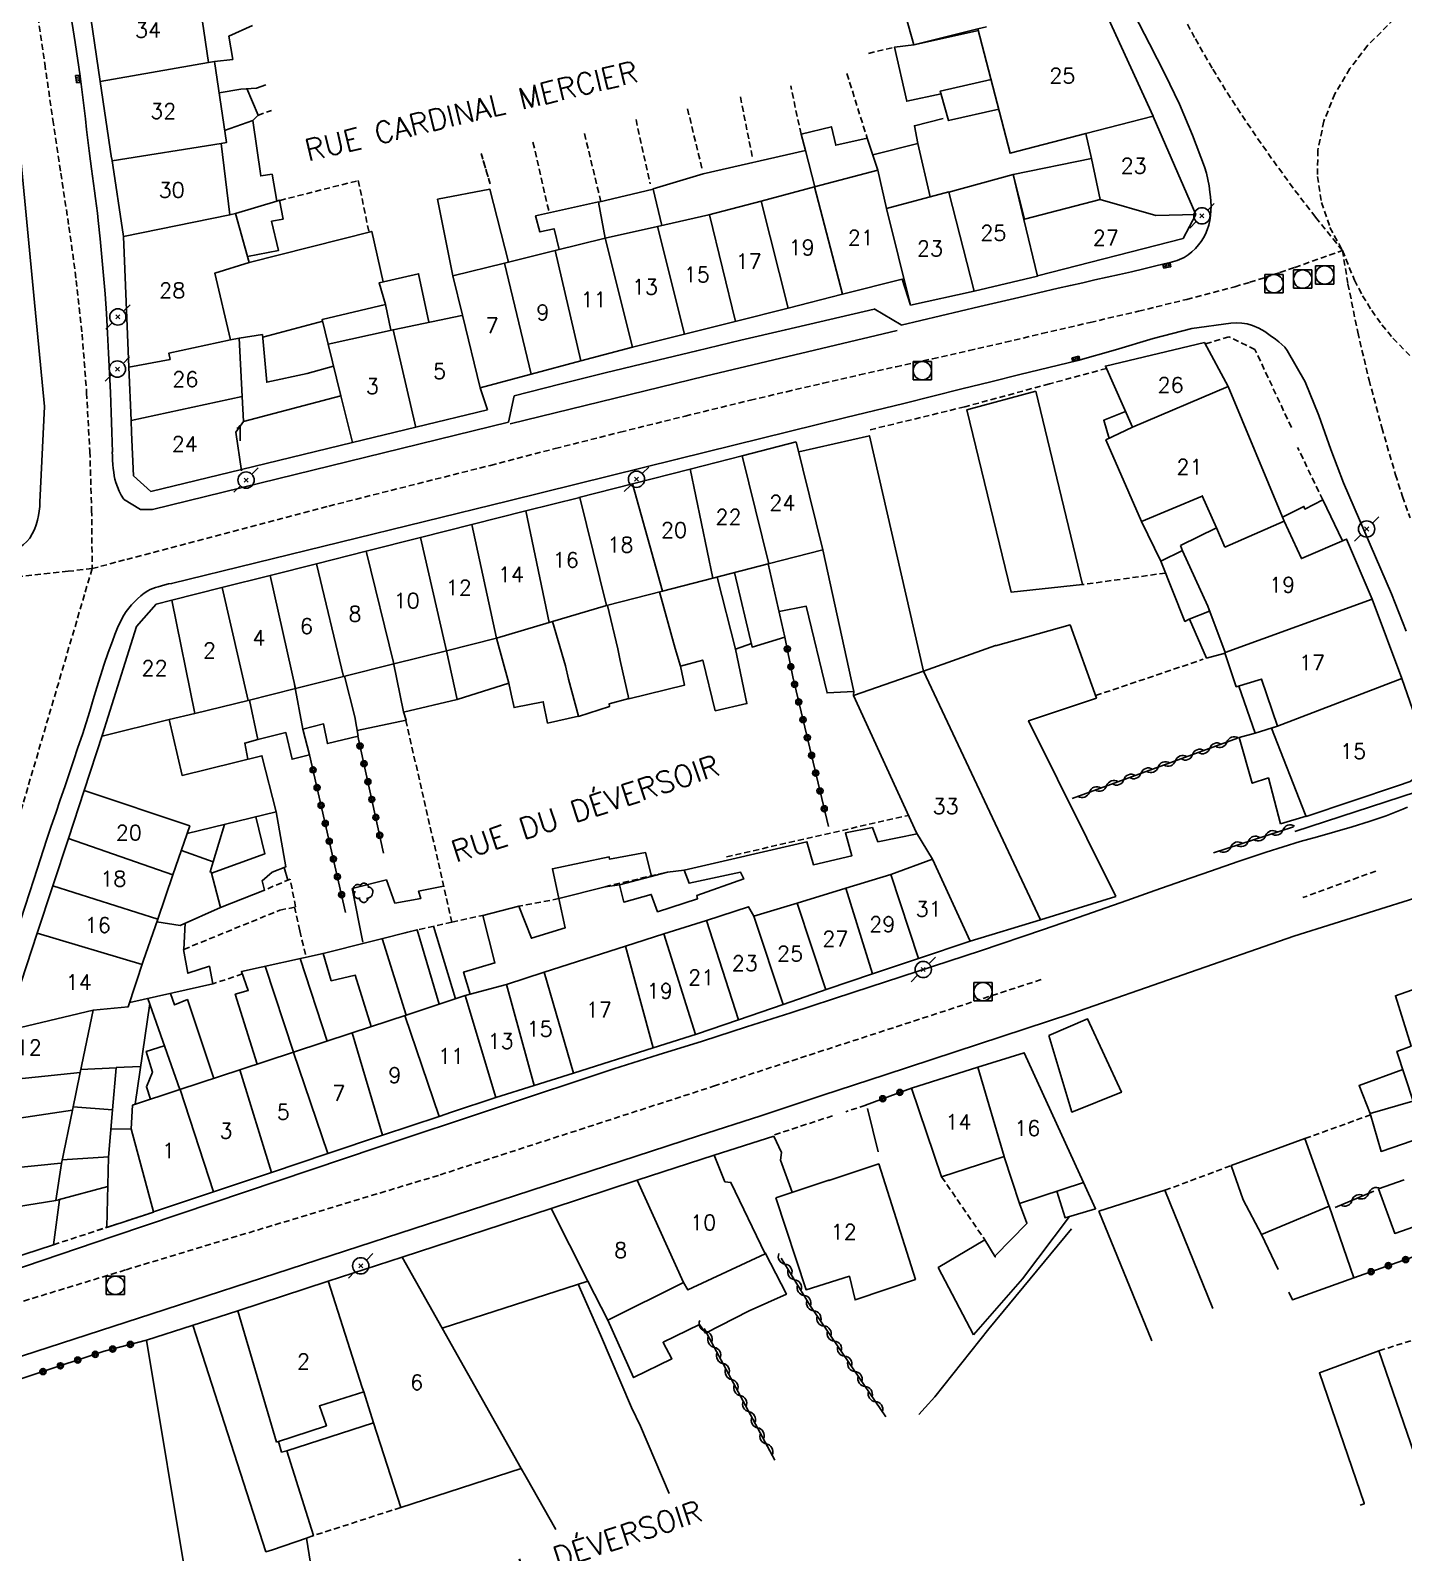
# Model space of a CAD drawing. Header units: millimetres. Extents: x 146998 to 148001, y 143000 to 144001.
# Drawn here: x 147101.7 to 147214.3, y 143218.6 to 143343.4 of the extents above; entities that cross this region are included whole.
import ezdxf
from ezdxf.enums import TextEntityAlignment as Align

# ---------------------------------------------------------------- set-up
doc = ezdxf.new("R2010")
doc.units = ezdxf.units.MM
doc.linetypes.add('DASHED', pattern=[0.75, 0.5, -0.25])
doc.layers.get('0').update_dxf_attribs({"linetype": 'CONTINUOUS'})
for name, color, linetype in [('W0001', 6, 'DASHED'), ('W0006', 2, 'CONTINUOUS'), ('W0014', 7, 'CONTINUOUS'), ('W0017', 7, 'CONTINUOUS'), ('W0101', 7, 'CONTINUOUS'), ('W0104', 1, 'CONTINUOUS'), ('W0112', 1, 'DASHED'), ('W0300', 7, 'CONTINUOUS'), ('W0310', 3, 'CONTINUOUS'), ('W0323', 7, 'CONTINUOUS'), ('W0333', 7, 'CONTINUOUS'), ('W0401', 7, 'CONTINUOUS'), ('W0420', 7, 'CONTINUOUS'), ('W0473', 7, 'CONTINUOUS'), ('W0989', 7, 'CONTINUOUS'), ('W0991', 7, 'CONTINUOUS'), ('W1102', 7, 'CONTINUOUS')]:
    doc.layers.add(name, color=color, linetype=linetype)
doc.styles.get("Standard").update_dxf_attribs({"font": 'romans.shx', "width": 0.85})

# ---------------------------------------------------------------- blocks, each defined once
blk = doc.blocks.new('T401')
for p, q in [((-0.3, 0.3), (0, 0.3)), ((-0.3, -0.25), (-0.3, 0.3)), ((-0.3, 0.15), (0, 0.15)), ((-0.3, 0), (0, 0)), ((0, 0.3), (0, -0.25)), ((-0.3, -0.15), (0, -0.15)), ((-0.3, -0.25), (-0.3, -0.3)), ((-0.3, -0.3), (0, -0.3)), ((0, -0.3), (0, -0.25))]:
    blk.add_line(p, q)
blk = doc.blocks.new('T300')
for p, q in [((-0.8, 0.51), (-0.86, 0.34)), ((-0.86, 0.34), (-0.86, 0.17)), ((-0.86, 0.17), (-0.74, 0.06)), ((-0.69, 0.63), (-0.8, 0.51)), ((-0.8, -0.06), (-0.74, 0.06)), ((-0.74, 0.06), (-0.69, 0.11)), ((-0.57, 0.69), (-0.69, 0.63)), ((-0.46, 0.69), (-0.57, 0.69)), ((-0.29, 0.63), (-0.46, 0.69)), ((-0.29, 0.63), (-0.17, 0.74)), ((-0.23, 0.57), (-0.29, 0.63)), ((-0.17, 0.74), (-0.06, 0.8)), ((-0.06, 0.8), (0.06, 0.8)), ((0.06, 0.8), (0.23, 0.74)), ((0.23, 0.74), (0.34, 0.63)), ((0.34, 0.63), (0.4, 0.51)), ((0.46, 0.46), (0.34, 0.46)), ((0.4, 0.51), (0.4, 0.46)), ((0.57, 0.4), (0.46, 0.46)), ((0.57, 0.4), (0.69, 0.29)), ((0.69, 0.29), (0.74, 0.17)), ((0.74, 0.06), (0.69, -0.17)), ((0.74, 0.17), (0.74, 0.06)), ((-0.8, -0.17), (-0.8, -0.06)), ((-0.8, -0.23), (-0.8, -0.17)), ((-0.74, -0.34), (-0.8, -0.23)), ((-0.69, -0.4), (-0.74, -0.34)), ((-0.51, -0.46), (-0.69, -0.4)), ((-0.4, -0.46), (-0.51, -0.46)), ((-0.4, -0.46), (-0.34, -0.46)), ((-0.34, -0.46), (-0.34, -0.4)), ((-0.34, -0.51), (-0.34, -0.46)), ((-0.29, -0.63), (-0.34, -0.51)), ((-0.17, -0.74), (-0.29, -0.63)), ((-0.06, -0.8), (-0.17, -0.74)), ((0.06, -0.8), (-0.06, -0.8)), ((0.17, -0.74), (0.06, -0.8)), ((0.23, -0.69), (0.17, -0.74)), ((0.29, -0.46), (0.23, -0.46)), ((0.29, -0.63), (0.23, -0.69)), ((0.46, -0.4), (0.29, -0.46)), ((0.34, -0.51), (0.29, -0.63)), ((0.34, -0.51), (0.34, -0.46)), ((0.57, -0.34), (0.46, -0.4)), ((0.63, -0.29), (0.57, -0.34)), ((0.69, -0.17), (0.63, -0.29))]:
    blk.add_line(p, q)
blk = doc.blocks.new('T420')
for p, q in [((0.75, 0.75), (-0.75, 0.75)), ((-0.75, 0.75), (-0.75, -0.75)), ((0.75, 0.75), (0.75, -0.75)), ((0.75, -0.75), (-0.75, -0.75))]:
    blk.add_line(p, q)
blk.add_ellipse((0, 0), major_axis=(-0.53, 0.53), ratio=1, start_param=3.926991, end_param=10.210176)
blk = doc.blocks.new('T473')
for p, q in [((-0.166667, 0.166667), (0.166667, -0.166667)), ((-0.166667, -0.166667), (0.166667, 0.166667)), ((0.500001, 0.500001), (1.000002, 1.000002)), ((-1.000002, -1.000002), (-0.500001, -0.500001))]:
    blk.add_line(p, q)
blk.add_ellipse((0, 0), major_axis=(0.471405, 0.471405), ratio=1, start_param=5.4977871438, end_param=11.780972451)
blk = doc.blocks.new('t323o')
at = {"color": 0, "linetype": 'Continuous'}
for radius in [0.25, 0.15]:
    blk.add_circle((0, 0), radius, dxfattribs=at)
blk = doc.blocks.new('t310o')
at = {"color": 0, "linetype": 'Continuous'}
for centre, start, end in [((-0.5, 0.38), 216.8699, 323.1304), ((0.5, -0.37), 36.8699, 143.1303)]:
    blk.add_arc(centre, 0.625, start, end, dxfattribs=at)

msp = doc.modelspace()

# ---------------------------------------------------------------- linework, layer by layer
at = {"layer": 'W0001'}
for points in [[(147102.2, 143345.25), (147102.87, 143340.66), (147103.54, 143336.06), (147104.19, 143331.67), (147104.86, 143327.29), (147105.46, 143322.89), (147105.94, 143318.47), (147106.31, 143313.67), (147106.57, 143308.87), (147106.72, 143304.06), (147106.76, 143299.25)], [(147209.32, 143325.34), (147207.1, 143328.08), (147205.27, 143330.46), (147203.5, 143332.89), (147201.79, 143335.36), (147200.13, 143337.86), (147198.62, 143340.3), (147197.19, 143342.79), (147195.83, 143345.31)], [(147213.54, 143344.31), (147211.37, 143342.14), (147209.93, 143340.25), (147208.7, 143338.19), (147207.79, 143335.94), (147207.3, 143333.56), (147207.27, 143331.4), (147207.6, 143329.27), (147208.29, 143327.23), (147209.32, 143325.34)], [(147106.76, 143299.25), (147109.6, 143300.01), (147126.18, 143304.38), (147139.43, 143307.72), (147139.43, 143307.72), (147144.75, 143309.1), (147150.08, 143310.44), (147155.41, 143311.76), (147160.75, 143313.06), (147163.73, 143313.76), (147166.72, 143314.45), (147169.71, 143315.13), (147172.7, 143315.8), (147175.69, 143316.46), (147178.69, 143317.14), (147181.67, 143317.82), (147184.66, 143318.52), (147188.62, 143319.44), (147192.59, 143320.36), (147196.54, 143321.33), (147200.48, 143322.37), (147201.72, 143322.73), (147202.96, 143323.12), (147204.19, 143323.53), (147205.41, 143323.95), (147209.32, 143325.34)], [(147209.32, 143325.34), (147209.77, 143322.59), (147210.57, 143318.63), (147211.5, 143314.71), (147212.55, 143310.81), (147213.67, 143306.94), (147214.23, 143305.17), (147214.86, 143303.42)], [(147209.32, 143325.34), (147210.3, 143322.9), (147210.97, 143321.63), (147211.72, 143320.41), (147212.55, 143319.25), (147213.46, 143318.14), (147214.83, 143316.74)], [(147106.76, 143299.25), (147104.8, 143299.03), (147098.37, 143298.34), (147081.04, 143300.38), (147056.4, 143304.51), (147036.78, 143307.35), (147014, 143311.71)], [(147106.76, 143299.25), (147106.13, 143297.12), (147101.07, 143279.9), (147095.98, 143263.94), (147091.25, 143252.39), (147086.85, 143237.2), (147086.09, 143234.6)], [(147086.09, 143234.6), (147088.94, 143235.46), (147109.55, 143241.76), (147135.3, 143249.54), (147157.74, 143256.81), (147184.59, 143265.55)]]:
    msp.add_lwpolyline(points, dxfattribs=at)
at = {"layer": 'W0006'}
msp.add_lwpolyline([(147141.04, 143311.12), (147157.04, 143315.03), (147172.8, 143318.79)], dxfattribs=at)
at = {"layer": 'W0014'}
for points in [[(147108.42, 143308.81), (147108.37, 143310.44), (147108.32, 143312.06), (147108.26, 143313.68), (147108.19, 143315.3), (147108.11, 143316.92), (147108.03, 143318.55), (147107.93, 143320.17), (147107.82, 143321.79), (147107.7, 143323.29), (147107.56, 143324.79), (147107.42, 143326.29), (147107.26, 143327.79), (147107.19, 143328.4), (147107.11, 143329.01), (147107.03, 143329.61), (147106.95, 143330.22), (147106.87, 143330.83), (147106.78, 143331.43), (147106.7, 143332.04), (147106.62, 143332.65), (147106.52, 143333.52), (147106.41, 143334.39), (147106.31, 143335.26), (147106.21, 143336.13), (147106.11, 143337.01), (147106, 143337.88), (147105.89, 143338.75), (147105.77, 143339.62), (147105.37, 143342.39), (147104.94, 143345.15)], [(147192.22, 143344.72), (147193.5, 143342.29), (147194.75, 143339.83), (147195.94, 143337.33), (147197.03, 143334.79), (147198, 143332.2), (147198.16, 143331.69), (147198.28, 143331.17), (147198.37, 143330.65), (147198.45, 143330.13), (147198.5, 143329.75), (147198.53, 143329.37), (147198.54, 143328.98), (147198.53, 143328.6), (147198.49, 143328.2), (147198.43, 143327.8), (147198.35, 143327.41), (147198.22, 143327.02), (147198.09, 143326.69), (147197.92, 143326.38), (147197.73, 143326.08), (147197.51, 143325.8), (147197.25, 143325.5), (147196.97, 143325.22), (147196.66, 143324.97), (147196.32, 143324.75), (147195.76, 143324.51), (147195.18, 143324.34), (147194.59, 143324.22), (147194.01, 143324.08), (147193.02, 143323.83), (147192.02, 143323.59), (147191.02, 143323.36), (147190.01, 143323.14), (147189.01, 143322.92), (147188.01, 143322.69), (147187, 143322.47), (147186, 143322.24), (147182.78, 143321.49), (147179.56, 143320.74), (147176.34, 143319.98), (147173.12, 143319.22)], [(147100.41, 143337.97), (147101.97, 143321.65)], [(147101.97, 143321.65), (147102.85, 143312.55)], [(147170.91, 143320.52), (147167.27, 143319.69), (147163.62, 143318.84), (147159.98, 143317.99), (147156.35, 143317.12), (147152.6, 143316.22), (147148.85, 143315.3), (147145.11, 143314.37), (147141.38, 143313.43)], [(147173.11, 143319.24), (147170.91, 143320.54)], [(147113.27, 143298.04), (147127.1, 143301.43), (147140.93, 143304.82), (147154.75, 143308.22), (147168.58, 143311.63), (147170.96, 143312.22), (147173.34, 143312.8), (147175.71, 143313.39), (147178.09, 143313.98), (147180.47, 143314.57), (147182.84, 143315.16), (147185.22, 143315.74), (147187.6, 143316.33), (147190.69, 143317.18), (147193.79, 143318.13), (147196.95, 143318.95), (147200.17, 143319.39), (147200.62, 143319.4), (147201.07, 143319.37), (147201.51, 143319.31), (147201.95, 143319.19), (147202.46, 143318.97), (147202.94, 143318.7), (147203.39, 143318.38), (147203.83, 143318.06), (147204.09, 143317.85), (147204.34, 143317.64), (147204.58, 143317.41), (147204.79, 143317.15), (147206.27, 143314.57), (147207.39, 143311.81), (147208.36, 143309.01), (147209.4, 143306.29), (147210.71, 143303.26), (147212.04, 143300.23), (147213.33, 143297.19), (147214.53, 143294.12)], [(147141.38, 143313.43), (147140.91, 143311.27), (147111.72, 143304.1), (147110.73, 143304.1), (147109.34, 143304.95)], [(147102.85, 143312.55), (147102.47, 143304.71)], [(147109.34, 143304.96), (147109.15, 143305.28), (147108.98, 143305.61), (147108.84, 143305.96), (147108.71, 143306.31), (147108.63, 143306.59), (147108.58, 143306.87), (147108.53, 143307.16), (147108.49, 143307.45), (147108.46, 143307.79), (147108.43, 143308.14), (147108.42, 143308.48), (147108.41, 143308.83)], [(147102.47, 143304.71), (147102.46, 143304.34), (147102.42, 143303.97), (147102.36, 143303.6), (147102.27, 143303.23), (147102.16, 143302.85), (147102.02, 143302.47), (147101.85, 143302.1), (147101.64, 143301.76), (147101.39, 143301.47), (147101.11, 143301.21), (147100.8, 143300.98), (147100.49, 143300.77), (147100.15, 143300.54), (147099.79, 143300.34), (147099.42, 143300.16), (147099.04, 143300)], [(147100.9, 143270.48), (147101.97, 143273.77), (147103.05, 143277.06), (147103.41, 143278.14), (147103.77, 143279.21), (147104.14, 143280.28), (147104.51, 143281.35), (147104.87, 143282.42), (147105.24, 143283.5), (147105.6, 143284.57), (147105.96, 143285.64), (147106.27, 143286.6), (147106.56, 143287.56), (147106.85, 143288.53), (147107.14, 143289.49), (147107.44, 143290.45), (147107.75, 143291.41), (147108.07, 143292.36), (147108.42, 143293.31), (147108.63, 143293.85), (147108.85, 143294.39), (147109.09, 143294.92), (147109.37, 143295.44), (147109.56, 143295.73), (147109.78, 143296.01), (147110, 143296.28), (147110.24, 143296.54), (147110.49, 143296.78), (147110.75, 143297.02), (147111.03, 143297.23), (147111.32, 143297.42), (147111.53, 143297.53), (147111.74, 143297.62), (147111.95, 143297.7), (147112.17, 143297.77), (147112.45, 143297.85), (147112.73, 143297.93), (147113.01, 143297.99), (147113.29, 143298.04)], [(147216.32, 143283.76), (147216.65, 143282.74), (147215.39, 143280.94), (147205.4, 143277.7)], [(147214.65, 143279.69), (147214.26, 143279.52), (147212.89, 143278.99), (147211.5, 143278.51), (147210.1, 143278.07), (147208.68, 143277.66), (147207.27, 143277.27), (147205.86, 143276.87), (147204.45, 143276.45), (147203.05, 143276.01), (147200.76, 143275.24), (147198.48, 143274.45), (147196.2, 143273.66), (147193.92, 143272.85), (147191.64, 143272.04), (147189.36, 143271.24), (147187.08, 143270.44), (147184.8, 143269.66), (147179.62, 143267.92), (147174.44, 143266.21), (147169.25, 143264.51), (147164.06, 143262.83), (147160.44, 143261.67), (147156.82, 143260.51), (147153.19, 143259.37), (147149.56, 143258.24)], [(147215.24, 143272.24), (147205.33, 143269.11)], [(147205.33, 143269.11), (147187.13, 143262.78)], [(147151.38, 143251.08), (147156.49, 143252.73), (147161.6, 143254.39), (147166.7, 143256.06), (147171.8, 143257.73), (147175.64, 143258.99), (147179.47, 143260.25), (147183.3, 143261.51), (147187.13, 143262.78)], [(147149.56, 143258.24), (147130.14, 143251.77), (147108.55, 143244.52), (147093.87, 143239.55)], [(147094.7, 143232.64), (147111.66, 143238.15), (147136.54, 143246.23), (147151.38, 143251.08)]]:
    msp.add_lwpolyline(points, dxfattribs=at)
at = {"layer": 'W0017'}
msp.add_lwpolyline([(147170.37, 143254.98), (147171.23, 143251.42)], dxfattribs=at)
at = {"layer": 'W0101'}
for points in [[(147115.28, 143347.65), (147116.3, 143340.75)], [(147107.43, 143339.19), (147106.35, 143346.48)], [(147193.79, 143336.35), (147189.36, 143346.03)], [(147180.11, 143343.67), (147179.42, 143343.52), (147182.06, 143333.31), (147188.28, 143334.92)], [(147116.3, 143340.75), (147116.79, 143340.83), (147117.78, 143334.19), (147117.33, 143334.12)], [(147108.37, 143332.89), (147108.36, 143332.91), (147107.43, 143339.19)], [(147197.28, 143328.29), (147193.79, 143336.32), (147193.79, 143336.35)], [(147117.33, 143334.12), (147118.06, 143328.25)], [(147188.28, 143334.92), (147188.72, 143332.87)], [(147109.32, 143326.48), (147108.37, 143332.89)], [(147188.72, 143332.87), (147189.43, 143329.53)], [(147171.92, 143328.79), (147171.21, 143331.93), (147166.02, 143330.55)], [(147183.23, 143327.9), (147182.32, 143331.56), (147177.04, 143330.13), (147177.04, 143330.15)], [(147166.02, 143330.55), (147161.64, 143329.39)], [(147177.04, 143330.15), (147171.92, 143328.79)], [(147161.64, 143329.39), (147157.35, 143328.25)], [(147189.43, 143329.53), (147183.23, 143327.9)], [(147118.06, 143328.25), (147118.53, 143328.36), (147119.65, 143324.34), (147116.83, 143323.49), (147118.1, 143318.02)], [(147157.35, 143328.25), (147153.14, 143327.31)], [(147184.3, 143323.25), (147196.24, 143326.33), (147197.28, 143328.29)], [(147109.77, 143315.77), (147109.32, 143326.48)], [(147148.83, 143326.34), (147144.74, 143325.33)], [(147153.14, 143327.31), (147148.83, 143326.34)], [(147144.74, 143325.33), (147140.58, 143324.3)], [(147140.58, 143324.3), (147136.35, 143323.25), (147137.14, 143320.04)], [(147168.32, 143321.75), (147173.21, 143322.99), (147173.89, 143320.85)], [(147179.12, 143321.99), (147184.3, 143323.23), (147184.3, 143323.25)], [(147163.85, 143320.61), (147168.32, 143321.75)], [(147173.89, 143320.85), (147179.12, 143321.99)], [(147159.51, 143319.51), (147163.85, 143320.61)], [(147131.46, 143318.84), (147126.12, 143317.66), (147127.17, 143313.43)], [(147131.46, 143318.84), (147137.08, 143320.02)], [(147155.34, 143318.47), (147159.51, 143319.51)], [(147118.1, 143318.02), (147118.81, 143318.14), (147119.07, 143313.37)], [(147151.09, 143317.42), (147155.34, 143318.47)], [(147197.99, 143317.79), (147189.88, 143315.86), (147192.1, 143310.84)], [(147199.95, 143314.18), (147197.99, 143317.79)], [(147146.85, 143316.28), (147151.09, 143317.42)], [(147109.95, 143311.41), (147109.77, 143315.77)], [(147138.6, 143314.08), (147142.76, 143315.19)], [(147142.76, 143315.19), (147146.85, 143316.28)], [(147139.2, 143312.27), (147138.6, 143314.08)], [(147204.39, 143303.47), (147199.95, 143314.18)], [(147119.07, 143313.37), (147119.18, 143311.31)], [(147127.17, 143313.43), (147119.18, 143311.31)], [(147110.15, 143306.85), (147110, 143310.4), (147109.95, 143311.41)], [(147139.2, 143312.27), (147133.32, 143310.84)], [(147133.32, 143310.84), (147128.12, 143309.58)], [(147192.1, 143310.84), (147189.91, 143309.8), (147192.82, 143303.12)], [(147128.12, 143309.58), (147119, 143307.38)], [(147160.07, 143308.51), (147164.52, 143309.65)], [(147162.21, 143299.64), (147166.69, 143300.79), (147164.52, 143309.65)], [(147155.8, 143307.41), (147160.07, 143308.51)], [(147119, 143307.38), (147111.58, 143305.58), (147110.15, 143306.85)], [(147151.07, 143306.21), (147155.8, 143307.41)], [(147146.76, 143305.09), (147146.69, 143305.08), (147151.07, 143306.21)], [(147192.82, 143303.12), (147197.81, 143305.2), (147197.81, 143305.22), (147198.98, 143302.6)], [(147142.34, 143303.98), (147137.91, 143302.86)], [(147146.76, 143305.09), (147142.34, 143303.98)], [(147137.91, 143302.86), (147133.68, 143301.8)], [(147211.76, 143296.75), (147209.65, 143301.67), (147205.95, 143300.08), (147204.53, 143303.13), (147204.39, 143303.47)], [(147133.68, 143301.8), (147129.25, 143300.68)], [(147198.98, 143302.6), (147196.02, 143301.14)], [(147129.25, 143300.68), (147125.16, 143299.65)], [(147196.02, 143301.14), (147196.19, 143300.71)], [(147196.19, 143300.73), (147196.19, 143300.71), (147198.27, 143296.17), (147199.69, 143292.36)], [(147125.16, 143299.65), (147121.37, 143298.7)], [(147157.67, 143298.47), (147162.21, 143299.64)], [(147117.41, 143297.7), (147113.31, 143296.66)], [(147121.37, 143298.7), (147117.41, 143297.7)], [(147153.54, 143297.4), (147157.67, 143298.47)], [(147113.31, 143296.66), (147112.01, 143296.33), (147110.41, 143294.5), (147107.61, 143285.66)], [(147148.95, 143296.22), (147153.54, 143297.4)], [(147214.19, 143290.23), (147211.76, 143296.75)], [(147144.26, 143294.83), (147148.95, 143296.22)], [(147139.92, 143293.54), (147144.26, 143294.83)], [(147135.83, 143292.52), (147139.92, 143293.54)], [(147127.38, 143290.41), (147131.5, 143291.44)], [(147131.5, 143291.44), (147135.83, 143292.52)], [(147199.69, 143292.36), (147199.69, 143292.25), (147200.61, 143289.56), (147202.67, 143290.19), (147203.99, 143286.32)], [(147123.43, 143289.42), (147127.38, 143290.41)], [(147174.95, 143290.85), (147169.22, 143288.85)], [(147184.54, 143270.46), (147174.95, 143290.85)], [(147206.34, 143278.93), (147213.83, 143281.45), (147214.87, 143281.79), (147215.66, 143282.4), (147216.13, 143283.22), (147216.12, 143284.3), (147215.9, 143285.26), (147215.9, 143285.28), (147214.19, 143290.23)], [(147119.55, 143288.44), (147123.43, 143289.42)], [(147175.69, 143275.42), (147174.37, 143277.58), (147169.22, 143288.85), (147169.22, 143288.87), (147169.23, 143289.18)], [(147115.18, 143287.38), (147119.55, 143288.44)], [(147107.57, 143285.52), (147113.08, 143286.87)], [(147113.08, 143286.87), (147115.18, 143287.38)], [(147203.99, 143286.32), (147203.51, 143286.18), (147206.27, 143279.12)], [(147106.1, 143281.05), (147104.81, 143277.13)], [(147113.39, 143274.15), (147114.77, 143278.15), (147106.1, 143281.05)], [(147206.27, 143279.12), (147206.34, 143278.93)], [(147104.81, 143277.13), (147103.53, 143273.25)], [(147172.27, 143274.17), (147175.69, 143275.42)], [(147112.14, 143270.5), (147113.39, 143274.15)], [(147168.59, 143273.05), (147172.27, 143274.17)], [(147103.53, 143273.25), (147102.26, 143269.36)], [(147164.58, 143271.83), (147168.59, 143273.05)], [(147157.14, 143270.41), (147160.6, 143271.52), (147161.03, 143270.76)], [(147161.03, 143270.76), (147164.58, 143271.83)], [(147110.95, 143267.07), (147112.14, 143270.5)], [(147153.66, 143269.3), (147157.14, 143270.41)], [(147178.77, 143268.69), (147184.54, 143270.46)], [(147102.26, 143269.36), (147099.62, 143261.32)], [(147150.51, 143268.29), (147153.66, 143269.3)], [(147143.85, 143266.15), (147150.51, 143268.29)], [(147174.55, 143267.27), (147178.77, 143268.69)], [(147106.85, 143263.05), (147109.72, 143263.32), (147110.95, 143267.07)], [(147170.78, 143266.01), (147174.55, 143267.27)], [(147215.1, 143255.57), (147215.12, 143255.57), (147213.78, 143259.66), (147214.95, 143260.09), (147213.66, 143264.23), (147222.34, 143267.29)], [(147137.37, 143264.24), (147140.74, 143265.16)], [(147140.74, 143265.16), (147143.85, 143266.15)], [(147167.04, 143264.76), (147170.78, 143266.01)], [(147132.51, 143262.64), (147137.37, 143264.24)], [(147163.45, 143263.52), (147167.04, 143264.76)], [(147105.79, 143257.94), (147106.85, 143263.05)], [(147159.79, 143262.26), (147163.45, 143263.52)], [(147128.08, 143261.18), (147132.51, 143262.64)], [(147156.33, 143261.08), (147159.79, 143262.26)], [(147123.28, 143259.6), (147128.08, 143261.18)], [(147152.77, 143259.95), (147156.33, 143261.08)], [(147118.87, 143258.15), (147123.28, 143259.6)], [(147146.23, 143257.88), (147152.77, 143259.95)], [(147181.57, 143251.05), (147181.57, 143251.03), (147182.83, 143247.18), (147188.07, 143248.9), (147183.21, 143259.55), (147179.41, 143258.36)], [(147105.15, 143254.85), (147105.79, 143257.94)], [(147113.94, 143256.53), (147118.87, 143258.15)], [(147143.03, 143256.87), (147146.23, 143257.88)], [(147179.41, 143258.36), (147173.96, 143256.66)], [(147111.78, 143246.5), (147109.96, 143253.3), (147110.06, 143255.25), (147113.94, 143256.53)], [(147139.88, 143255.87), (147143.03, 143256.87)], [(147173.96, 143256.66), (147176.44, 143249.38), (147181.57, 143251.05)], [(147136.25, 143254.67), (147139.88, 143255.87)], [(147216.82, 143250.03), (147216.82, 143250.05), (147215.92, 143252.63), (147215.9, 143252.63), (147212.48, 143251.46), (147211.6, 143254.56), (147215.1, 143255.57)], [(147104.24, 143250.46), (147105.15, 143254.85)], [(147135.23, 143254.33), (147130.58, 143252.78)], [(147136.25, 143254.67), (147135.23, 143254.33)], [(147130.58, 143252.78), (147126.1, 143251.28)], [(147103.77, 143247.44), (147104.24, 143250.46)], [(147126.1, 143251.28), (147121.46, 143249.73)], [(147151.47, 143249.09), (147157.77, 143251.15)], [(147157.77, 143251.15), (147158.67, 143248.98), (147159.15, 143248.92), (147161.96, 143243.07), (147161.96, 143243.14)], [(147121.46, 143249.73), (147116.72, 143248.15)], [(147144.42, 143246.79), (147151.47, 143249.09)], [(147116.72, 143248.15), (147111.78, 143246.5)], [(147103.59, 143243.8), (147104.09, 143247.5), (147103.77, 143247.44)], [(147147.43, 143240.83), (147144.42, 143246.79)], [(147092.37, 143245.6), (147091.13, 143241.85), (147092.73, 143240.28), (147103.59, 143243.8)], [(147126.13, 143240.82), (147132.18, 143242.8)], [(147135.46, 143236.98), (147132.18, 143242.8)], [(147161.96, 143243.07), (147155.61, 143240.11), (147155.27, 143240.7)], [(147118.71, 143238.4), (147126.13, 143240.82), (147126.13, 143240.82)], [(147149.05, 143237.62), (147147.43, 143240.83)], [(147155.27, 143240.7), (147149.05, 143237.62)], [(147118.71, 143238.4), (147121.89, 143227.61)], [(147132.07, 143222.25), (147141.96, 143225.45), (147135.46, 143236.98)], [(147121.89, 143227.61), (147125.97, 143228.96), (147125.4, 143230.59), (147129.05, 143231.75)], [(147129.05, 143231.75), (147129.85, 143229.2)], [(147129.85, 143229.2), (147132.07, 143222.25)]]:
    msp.add_lwpolyline(points, dxfattribs=at)
msp.add_lwpolyline([(147162.84, 143247.66), (147167.19, 143249.11), (147167.19, 143249.07), (147171.28, 143250.44), (147174.29, 143240.97), (147169.34, 143239.28), (147168.88, 143241.22), (147165.32, 143240.12)], close=True, dxfattribs=at)
at = {"layer": 'W0104'}
for points in [[(147174.16, 143342.2), (147173.24, 143345.52), (147173.24, 143345.61), (147173, 143346.88), (147172.18, 143346.58), (147171.08, 143349.94), (147171.08, 143349.96), (147170.72, 143351.34), (147170.67, 143351.31), (147170.07, 143351.27), (147168.95, 143354.52), (147174.19, 143356.35)], [(147119.92, 143343.8), (147117.96, 143342.91), (147118.29, 143341), (147116.79, 143340.83)], [(147179.45, 143343.38), (147174.16, 143342.2), (147172.57, 143342), (147173.58, 143337.58), (147176.41, 143338.19), (147176.41, 143338.12), (147176.99, 143335.99), (147181.12, 143336.92)], [(147174.16, 143342.2), (147179.42, 143343.52)], [(147117.17, 143338.26), (147118.96, 143338.58), (147120.24, 143338.66), (147121.01, 143338.93)], [(147176.41, 143338.12), (147176.32, 143338.41), (147180.49, 143339.36)], [(147119.44, 143338.61), (147120.37, 143336.44), (147119.93, 143336.01)], [(147118.53, 143328.36), (147121.91, 143329.39), (147121.52, 143331.59), (147120.59, 143331.45), (147119.93, 143336.01), (147117.63, 143335.18)], [(147145.06, 143325.41), (147144.65, 143327.12), (147143.49, 143326.86), (147143.14, 143328.19), (147148.3, 143329.32), (147148.3, 143329.3), (147152.77, 143330.36), (147152.77, 143330.39), (147156.89, 143331.63), (147165.27, 143333.54), (147164.91, 143334.87), (147167.4, 143335.48), (147167.75, 143333.97), (147170.33, 143334.54), (147171.21, 143331.93)], [(147170.79, 143333.19), (147174.48, 143334.12), (147174.2, 143335.57), (147176.56, 143336.17)], [(147175.5, 143329.74), (147174.48, 143334.12)], [(147166.03, 143330.55), (147165.27, 143333.54)], [(147182.32, 143331.56), (147188.72, 143332.87)], [(147183.19, 143327.89), (147182.32, 143331.56)], [(147136.35, 143323.25), (147135.09, 143329.54), (147139.39, 143330.36), (147140.9, 143324.38)], [(147152.77, 143330.36), (147153.48, 143327.38)], [(147121.91, 143329.39), (147122.14, 143329.46), (147122.42, 143327.91), (147121.48, 143327.73)], [(147148.83, 143326.34), (147148.3, 143329.3)], [(147121.48, 143327.73), (147122.04, 143325.33), (147119.51, 143324.84)], [(147130.62, 143322.76), (147129.69, 143326.9), (147119.65, 143324.34)], [(147131.27, 143318.8), (147130.82, 143320.9), (147130.3, 143322.68), (147133.54, 143323.43), (147134.37, 143319.45)], [(147126.12, 143317.66), (147125.63, 143319.69), (147130.82, 143320.9)], [(147125.67, 143319.54), (147120.75, 143318.23)], [(147118.81, 143318.14), (147120.73, 143318.44), (147121.08, 143314.53), (147124.41, 143315.26), (147126.57, 143315.86)], [(147191.53, 143312.13), (147189.73, 143311.42), (147190.18, 143309.92)], [(147164.72, 143308.82), (147170.51, 143310.15), (147174.95, 143290.85), (147180.86, 143292.95), (147180.87, 143292.93), (147186.98, 143294.64), (147189.14, 143288.64), (147183.57, 143286.77), (147190.72, 143272.36)], [(147209.33, 143301.53), (147207.7, 143304.88), (147206.24, 143304.13), (147206.15, 143304.35), (147204.39, 143303.47)], [(147192.82, 143303.12), (147194.42, 143299.87), (147196.19, 143300.73)], [(147163.11, 143295.73), (147165.33, 143296.17), (147167.04, 143289.06), (147169.23, 143289.18), (147166.69, 143300.79)], [(147136.71, 143288.51), (147140.95, 143289.85), (147141.14, 143288.96), (147141.37, 143287.85), (147143.76, 143288.34), (147144.12, 143286.58), (147146.65, 143287.15), (147146.66, 143287.13), (147149.2, 143287.95), (147149.18, 143288.17), (147150.78, 143288.59), (147150.78, 143288.57), (147155.34, 143289.69), (147155.01, 143291.25), (147156.85, 143291.75), (147157.87, 143287.59), (147160.47, 143288.18), (147159.52, 143292.65), (147160.85, 143293.1), (147160.85, 143293.08), (147160.89, 143292.81), (147163.59, 143293.62), (147162.21, 143299.64)], [(147160.89, 143292.81), (147159.44, 143298.92)], [(147159.52, 143292.65), (147158.03, 143298.56)], [(147155.01, 143291.25), (147154.58, 143292.7), (147153.29, 143297.34)], [(147150.78, 143288.57), (147150.06, 143291.73), (147149.88, 143292.66), (147149.03, 143296.24)], [(147146.65, 143287.15), (147145.83, 143290.19), (147145.58, 143291.28), (147144.53, 143294.91)], [(147140.95, 143289.85), (147139.92, 143293.54)], [(147128.49, 143285.97), (147132.52, 143286.82), (147132.29, 143287.52), (147131.48, 143291.52)], [(147135.83, 143292.52), (147131.5, 143291.43)], [(147132.3, 143287.47), (147136.71, 143288.51), (147135.83, 143292.52)], [(147124.05, 143286.08), (147125.75, 143286.51), (147126.06, 143284.9), (147128.57, 143285.52), (147128.3, 143287.1), (147127.46, 143290.42)], [(147120.34, 143285.24), (147122.65, 143285.8), (147123.16, 143283.62), (147124.6, 143283.98), (147124.05, 143286.08), (147123.35, 143289.76)], [(147204.23, 143278.32), (147203.25, 143282.09), (147201.92, 143281.65), (147200.84, 143285.41), (147202.15, 143285.75), (147200.82, 143289.62)], [(147119.67, 143288.47), (147120.34, 143285.24), (147119.28, 143284.95), (147119.53, 143283.63)], [(147114.56, 143277.52), (147121.85, 143279.32), (147120.68, 143283.91), (147114.14, 143282.3), (147113.08, 143286.87)], [(147107.61, 143285.65), (147106.1, 143281.05)], [(147202.15, 143285.75), (147203.99, 143286.32)], [(147116.54, 143274.28), (147120.92, 143275.85), (147120.2, 143278.91)], [(147121.85, 143279.32), (147122.64, 143274.79), (147121.53, 143274.35), (147120.7, 143273.65), (147120.9, 143272.89), (147117.3, 143271.45)], [(147204.23, 143278.32), (147206.34, 143278.96), (147206.34, 143278.93)], [(147116.7, 143275.22), (147117.61, 143278.27)], [(147137.78, 143264.35), (147137.23, 143266.16), (147139.8, 143266.92), (147138.8, 143270.82), (147141.76, 143271.56), (147142.79, 143268.94), (147142.79, 143268.96), (147145.55, 143269.79), (147145.04, 143272.19), (147148.83, 143273.17), (147150.02, 143273.33), (147150.36, 143271.91), (147152.62, 143272.53), (147153.14, 143271.12), (147156.41, 143272.17), (147156.37, 143272.46), (147160.21, 143273.81), (147159.93, 143274.36), (147155.72, 143273.45), (147155.31, 143274.53), (147165.39, 143276.85), (147165.92, 143274.97), (147169.08, 143275.7), (147168.55, 143277.58), (147170.76, 143278.02), (147171.21, 143276.86), (147174.42, 143277.5)], [(147112.06, 143270.28), (147113.97, 143270), (147117.3, 143271.45), (147116.51, 143274.38), (147116.43, 143274.38), (147116.7, 143275.22), (147114.08, 143276.14)], [(147145.04, 143272.19), (147144.51, 143274.64), (147149.18, 143275.61), (147149.19, 143275.43), (147152.16, 143275.97), (147152.64, 143274.03)], [(147155.31, 143274.53), (147153.95, 143274.37), (147150.02, 143273.33)], [(147131.59, 143271.83), (147130.9, 143273.73), (147128.1, 143273.02), (147128.95, 143268.63)], [(147135.59, 143273.2), (147133.54, 143272.81), (147133.72, 143272.2), (147131.59, 143271.83)], [(147184.54, 143270.46), (147190.72, 143272.36)], [(147114.28, 143268.02), (147114.4, 143270.19)], [(147135.23, 143263.54), (147133.41, 143269.64), (147125.7, 143267.7), (147125.72, 143267.7), (147126.37, 143265.45), (147128.34, 143265.9), (147129.65, 143261.7)], [(147130.56, 143268.92), (147132.51, 143262.64)], [(147134.77, 143269.93), (147136.56, 143263.97)], [(147109.84, 143263.67), (147116.67, 143265.21), (147116.38, 143266.64), (147114.6, 143266.07), (147114.26, 143268.03)], [(147125.72, 143267.7), (147119, 143266.21), (147119.57, 143264.65), (147118.5, 143264.35), (147120.29, 143258.61)], [(147123.28, 143259.6), (147120.96, 143266.64)], [(147123.82, 143267.28), (147126.04, 143260.51)], [(147111.33, 143264.01), (147113.94, 143256.53)], [(147113.18, 143264.42), (147113.51, 143263.47), (147114.58, 143263.91), (147116.75, 143257.45)], [(147111.48, 143263.58), (147110.3, 143255.33)], [(147112.67, 143260.12), (147111.2, 143259.66), (147111.71, 143257.97), (147111.21, 143256.77), (147111.55, 143255.74)], [(147107.97, 143245.24), (147108.1, 143250.98), (147108.42, 143254.87), (147108.73, 143258.32), (147105.84, 143258.17)], [(147108.73, 143258.33), (147110.74, 143258.42)], [(147211.6, 143254.56), (147210.68, 143256.87), (147214.27, 143258.18)], [(147105.21, 143255.12), (147108.42, 143254.87)], [(147108.29, 143253.32), (147109.96, 143253.28)], [(147157.77, 143251.15), (147162.68, 143252.7)], [(147162.68, 143252.7), (147163.3, 143251.36), (147163.23, 143250.74), (147164.19, 143248.11)], [(147200.2, 143250.3), (147206.24, 143252.51)], [(147204.92, 143239.91), (147205.21, 143239.3), (147210.25, 143241.1), (147208.22, 143246.97), (147208.22, 143246.95), (147206.24, 143252.51)], [(147108.11, 143251.03), (147104.31, 143250.76)], [(147200.2, 143250.3), (147201.18, 143247.5), (147202.68, 143244.64), (147204.04, 143241.77)], [(147215.71, 143245.46), (147213.61, 143244.74), (147212.27, 143248.4), (147214.39, 143249.12)], [(147103.96, 143247.48), (147108.05, 143248.59)], [(147188.07, 143248.9), (147189.07, 143246.76), (147186.56, 143246.02), (147185.9, 143248.19)], [(147189.33, 143246.57), (147194.75, 143248.27), (147198.68, 143238.58)], [(147111.78, 143246.48), (147108.05, 143245.25)], [(147132.18, 143242.8), (147144.42, 143246.79)], [(147179.06, 143236.42), (147176.16, 143241.94), (147179.98, 143244.22), (147180.84, 143242.81), (147180.83, 143242.9), (147183.42, 143245.55), (147183.42, 143245.57), (147182.83, 143247.18)], [(147193.67, 143235.92), (147189.33, 143246.57)], [(147208.22, 143246.97), (147202.68, 143244.64)], [(147179.06, 143236.42), (147183.07, 143241), (147186.94, 143246.13)], [(147161.96, 143243.14), (147163.71, 143239.76), (147160.64, 143238.39), (147157.08, 143236.57), (147156.58, 143237.28), (147153.61, 143235.81), (147153.61, 143235.79), (147154.32, 143234.46), (147151.17, 143232.91), (147149.05, 143237.62)], [(147135.46, 143236.98), (147147.43, 143240.83)], [(147146.62, 143240.57), (147148.45, 143236.42), (147151.01, 143230.45), (147151.74, 143228.92), (147154.1, 143223.41)], [(147111.22, 143235.97), (147118.7, 143238.39), (147118.71, 143238.4)], [(147115.01, 143237.2), (147121.01, 143218.64), (147121.55, 143218.8), (147124.33, 143219.74)], [(147111.22, 143235.97), (147114.64, 143215.44)], [(147210.77, 143222.46), (147211.1, 143222.57), (147211.1, 143222.61), (147207.42, 143233.3), (147212.31, 143235.11), (147216.08, 143224.16)], [(147124.91, 143219.97), (147122.73, 143226.9), (147129.85, 143229.2)], [(147122.05, 143227.67), (147122.3, 143226.81), (147122.73, 143226.9)], [(147141.96, 143225.45), (147142.37, 143224.75), (147144.79, 143220.46)], [(147125.21, 143214.27), (147124.33, 143219.74), (147124.91, 143219.97)]]:
    msp.add_lwpolyline(points, dxfattribs=at)
for points in [[(147184.17, 143313.8), (147178.51, 143312.27), (147182.15, 143297.31), (147188, 143297.94)], [(147185.22, 143260.96), (147187.12, 143254.68), (147191.19, 143256.31), (147188.4, 143262.34)]]:
    msp.add_lwpolyline(points, close=True, dxfattribs=at)
at = {"layer": 'W0112'}
for points in [[(147170.44, 143341.5), (147172.57, 143342)], [(147164.91, 143334.87), (147164.06, 143338.84)], [(147168.67, 143339.85), (147170.33, 143334.54)], [(147159.93, 143337.94), (147160.93, 143332.92)], [(147120.35, 143336.42), (147121.48, 143336.82)], [(147156.77, 143332.1), (147155.59, 143336.99)], [(147148.49, 143329.34), (147147.09, 143335.14)], [(147151.37, 143336.07), (147152.52, 143330.81)], [(147142.92, 143334.22), (147144.25, 143328.43)], [(147138.67, 143333.3), (147139.4, 143330.8)], [(147139.4, 143330.8), (147138.67, 143333.3)], [(147122.15, 143329.44), (147128.59, 143331.07), (147129.47, 143326.85)], [(147205.13, 143310.83), (147202.14, 143317.22), (147200, 143318.27), (147198.06, 143317.67)], [(147189.97, 143315.67), (147185.28, 143314.4), (147178.34, 143312.52), (147170.54, 143310.63)], [(147207.7, 143304.88), (147205.64, 143309.19)], [(147194.81, 143298.89), (147188, 143297.94)], [(147189.07, 143288.84), (147197.9, 143291.82)], [(147132.49, 143286.81), (147136.27, 143270.27), (147132.44, 143269.39)], [(147158.79, 143275.62), (147173.71, 143279.02)], [(147148.83, 143273.17), (147153.95, 143274.37)], [(147212.06, 143274.45), (147206.08, 143272.28)], [(147114.28, 143268.03), (147122.15, 143271.24), (147123.44, 143271.51), (147123, 143273.79), (147120.83, 143272.86)], [(147123.36, 143271.51), (147123.79, 143269.54), (147124.32, 143267.39)], [(147145.04, 143272.19), (147141.76, 143271.56)], [(147136.27, 143270.27), (147138.8, 143270.82)], [(147119.1, 143266.01), (147116.67, 143265.21)], [(147170.21, 143255.25), (147168.57, 143254.72)], [(147167.49, 143254.38), (147162.71, 143252.82)], [(147206.24, 143252.51), (147211.63, 143254.46)], [(147194.75, 143248.27), (147200.2, 143250.3)], [(147176.44, 143249.37), (147179.98, 143244.22)], [(147103.59, 143243.8), (147111.78, 143246.48)], [(147103.59, 143243.8), (147108.05, 143245.27)], [(147212.31, 143235.11), (147218.57, 143237.09)], [(147132.07, 143222.26), (147124.8, 143219.92)]]:
    msp.add_lwpolyline(points, dxfattribs=at)
at = {"layer": 'W0300'}
msp.add_lwpolyline([(147174.56, 143229.88), (147175.1, 143230.46), (147175.88, 143231.35), (147176.63, 143232.26), (147177.37, 143233.19), (147178.1, 143234.12), (147178.83, 143235.05), (147179.56, 143235.98), (147180.3, 143236.9), (147182, 143238.95), (147183.69, 143241), (147185.39, 143243.05), (147187.09, 143245.1)], dxfattribs=at)
at = {"layer": 'W0310'}
for points in [[(147200.71, 143285.35), (147187.15, 143280.41)], [(147198.73, 143275.95), (147205.3, 143278.09)], [(147208.72, 143246.85), (147211.9, 143248.21)], [(147163.29, 143242.72), (147165.69, 143238.77), (147171.85, 143229.7)], [(147156.95, 143236.94), (147162.77, 143226.15)]]:
    msp.add_lwpolyline(points, dxfattribs=at)
at = {"layer": 'W0323'}
for points in [[(147163.59, 143293.62), (147164.23, 143290.37), (147164.23, 143290.39), (147167.16, 143278.1)], [(147128.56, 143285.5), (147130.67, 143275.92)], [(147124.6, 143283.98), (147127.55, 143271.05)], [(147122.52, 143274.73), (147122.8, 143273.7)], [(147170.2, 143255.25), (147173.96, 143256.66)], [(147210.25, 143241.1), (147216.52, 143243.3)], [(147111.23, 143235.98), (147107.74, 143235.07), (147090.75, 143229.44), (147088.99, 143227.67), (147088.32, 143225.75), (147087.81, 143222.12), (147087.59, 143215.95)]]:
    msp.add_lwpolyline(points, dxfattribs=at)
at = {"layer": 'W0333'}
for points in [[(147194.42, 143299.87), (147196.4, 143294.92), (147196.74, 143295.11)], [(147196.74, 143295.11), (147198.42, 143295.75)], [(147196.77, 143295.1), (147198.17, 143291.92), (147199.69, 143292.32)]]:
    msp.add_lwpolyline(points, dxfattribs=at)
at = {"layer": 'W1102'}
for points in [[(147107.43, 143339.19), (147116.3, 143340.75)], [(147188.28, 143334.92), (147193.79, 143336.35)], [(147117.33, 143334.12), (147108.39, 143332.7)], [(147166.02, 143330.55), (147168.32, 143321.75)], [(147177.04, 143330.13), (147179.12, 143321.99)], [(147163.85, 143320.61), (147161.64, 143329.39)], [(147189.43, 143329.53), (147194.01, 143328.21)], [(147118.06, 143328.25), (147109.32, 143326.48)], [(147157.41, 143328.27), (147159.54, 143319.52)], [(147173.89, 143320.85), (147171.92, 143328.79)], [(147184.3, 143323.23), (147183.19, 143327.89)], [(147197.28, 143328.29), (147194.01, 143328.21)], [(147148.83, 143326.34), (147151.09, 143317.42)], [(147155.34, 143318.47), (147153.14, 143327.31)], [(147146.85, 143316.28), (147144.74, 143325.33)], [(147140.58, 143324.3), (147142.76, 143315.19)], [(147133.32, 143310.83), (147131.44, 143318.84), (147131.46, 143318.84)], [(147137.14, 143320.04), (147138.6, 143314.08)], [(147118.1, 143318.02), (147113.06, 143316.92), (147113.15, 143316.41), (147109.77, 143315.77)], [(147192.1, 143310.84), (147199.95, 143314.18)], [(147109.95, 143311.41), (147119.07, 143313.37)], [(147127.17, 143313.43), (147128.12, 143309.58)], [(147119.18, 143311.31), (147118.55, 143310.43), (147119.01, 143307.27)], [(147160.07, 143308.51), (147162.26, 143299.65)], [(147157.67, 143298.47), (147155.8, 143307.42)], [(147151.07, 143306.21), (147153.54, 143297.4)], [(147142.34, 143303.98), (147144.26, 143294.83)], [(147148.95, 143296.22), (147146.76, 143305.09)], [(147139.92, 143293.54), (147137.91, 143302.86)], [(147204.53, 143303.13), (147199.68, 143301.02)], [(147133.68, 143301.8), (147135.67, 143293.22)], [(147198.98, 143302.6), (147199.68, 143301.02)], [(147131.5, 143291.43), (147129.25, 143300.68)], [(147125.16, 143299.65), (147127.38, 143290.4)], [(147119.55, 143288.44), (147117.43, 143297.71)], [(147123.43, 143289.42), (147121.37, 143298.7)], [(147115.18, 143287.38), (147113.31, 143296.66)], [(147199.69, 143292.36), (147211.76, 143296.75)], [(147135.67, 143293.22), (147135.83, 143292.52)], [(147203.99, 143286.32), (147214.19, 143290.23)], [(147104.81, 143277.13), (147113.39, 143274.15)], [(147175.69, 143275.42), (147178.77, 143268.69)], [(147172.27, 143274.17), (147174.55, 143267.27)], [(147112.14, 143270.5), (147103.53, 143273.25)], [(147170.78, 143266.01), (147168.59, 143273.05)], [(147164.58, 143271.83), (147166.94, 143264.72)], [(147157.14, 143270.41), (147159.79, 143262.26)], [(147163.45, 143263.52), (147161.03, 143270.76)], [(147102.26, 143269.36), (147110.86, 143266.79)], [(147156.26, 143261.05), (147153.66, 143269.3)], [(147150.51, 143268.29), (147152.77, 143259.95)], [(147143.03, 143256.86), (147140.74, 143265.16)], [(147146.23, 143257.88), (147143.85, 143266.15)], [(147137.37, 143264.24), (147139.88, 143255.87)], [(147106.85, 143263.05), (147099.62, 143261.32)], [(147132.41, 143262.61), (147135.23, 143254.33)], [(147128.08, 143261.18), (147130.58, 143252.78)], [(147126.1, 143251.28), (147123.26, 143259.66)], [(147105.79, 143257.94), (147095.99, 143256.91)], [(147118.87, 143258.16), (147121.46, 143249.73)], [(147181.57, 143251.05), (147179.4, 143258.36)], [(147113.97, 143256.54), (147116.72, 143248.15)], [(147105.15, 143254.85), (147094.92, 143253.3)], [(147093.63, 143249.42), (147104.18, 143250.51)], [(147155.27, 143240.7), (147151.47, 143249.09)], [(147103.77, 143247.44), (147092.37, 143245.6)], [(147126.13, 143240.84), (147128.92, 143232.09), (147129.05, 143231.75)]]:
    msp.add_lwpolyline(points, dxfattribs=at)

# ---------------------------------------------------------------- block references
at = {"layer": 'W0300'}
msp.add_blockref('T300', (147129.04, 143272.67), dxfattribs=at)
at = {"layer": 'W0310'}
for p, rotation in [((147199.84, 143285.03), 200.0095645028695), ((147195.61, 143283.49), 200.0095645028695), ((147197.02, 143284), 200.0095645028695), ((147198.43, 143284.52), 200.0095645028695), ((147192.79, 143282.47), 200.0095645028695), ((147194.2, 143282.98), 200.0095645028695), ((147188.56, 143280.93), 200.0095645028695), ((147189.97, 143281.44), 200.0095645028695), ((147191.38, 143281.95), 200.0095645028695), ((147203.01, 143277.34), 18.11225518463938), ((147204.44, 143277.81), 18.11225518463938), ((147200.16, 143276.41), 18.11225518463938), ((147201.59, 143276.88), 18.11225518463938), ((147210.1, 143247.44), 23.0921211756773), ((147211.48, 143248.03), 23.0921211756773), ((147163.6, 143242.22), 301.2909631672591), ((147164.37, 143240.94), 301.2909631672591), ((147165.15, 143239.65), 301.2909631672591), ((147165.95, 143238.39), 304.1626292104323), ((147157.08, 143236.71), 298.3386138018773), ((147166.79, 143237.14), 304.1626292104323), ((147167.64, 143235.9), 304.1626292104323), ((147157.79, 143235.39), 298.3386138018773), ((147168.48, 143234.66), 304.1626292104323), ((147158.5, 143234.07), 298.3386138018773), ((147169.32, 143233.42), 304.1626292104323), ((147159.21, 143232.75), 298.3386138018773), ((147170.16, 143232.18), 304.1626292104323), ((147159.92, 143231.43), 298.3386138018773), ((147171.01, 143230.94), 304.1626292104323), ((147160.64, 143230.11), 298.3386138018773), ((147161.35, 143228.79), 298.3386138018773), ((147162.06, 143227.47), 298.3386138018773)]:
    msp.add_blockref('t310o', p, dxfattribs=dict(at, rotation=rotation))
at = {"layer": 'W0323'}
for p, rotation in [((147163.78, 143292.67), 281.123346131747), ((147164.07, 143291.2), 281.123346131747), ((147164.38, 143289.77), 283.3950185949355), ((147164.72, 143288.32), 283.3950185949355), ((147165.07, 143286.86), 283.3950185949355), ((147165.42, 143285.4), 283.3950185949355), ((147128.73, 143284.71), 282.4534043954725), ((147165.77, 143283.94), 283.3950185949355), ((147124.88, 143282.75), 282.8799372706346), ((147129.06, 143283.25), 282.4534043954725), ((147166.11, 143282.48), 283.3950185949355), ((147125.21, 143281.29), 282.8799372706346), ((147129.38, 143281.78), 282.4534043954725), ((147129.7, 143280.32), 282.4534043954725), ((147166.46, 143281.02), 283.3950185949355), ((147125.54, 143279.83), 282.8799372706346), ((147130.03, 143278.85), 282.4534043954725), ((147166.81, 143279.56), 283.3950185949355), ((147125.88, 143278.36), 282.8799372706346), ((147130.35, 143277.39), 282.4534043954725), ((147126.21, 143276.9), 282.8799372706346), ((147126.55, 143275.44), 282.8799372706346), ((147126.88, 143273.98), 282.8799372706346), ((147127.22, 143272.51), 282.8799372706346), ((147173.01, 143256.3), 20.49759038430541), ((147171.61, 143255.78), 20.49759038430541), ((147214.5, 143242.59), 19.32667175774733), ((147211.67, 143241.59), 19.32667175774733), ((147213.08, 143242.09), 19.32667175774733), ((147108.44, 143235.25), 194.6804225568943), ((147109.89, 143235.63), 194.6804225568943), ((147104.16, 143233.88), 198.3084459385315), ((147105.58, 143234.35), 198.3084459385315), ((147107.01, 143234.82), 198.3084459385315), ((147102.73, 143233.41), 198.3084459385315)]:
    msp.add_blockref('t323o', p, dxfattribs=dict(at, rotation=rotation))
at = {"layer": 'W0401'}
for p, rotation in [((147105.73, 143339.42), 7.822031902612654), ((147194.89, 143324.24), 101.8866321708412), ((147187.48, 143316.31), 283.7795421459966)]:
    msp.add_blockref('T401', p, dxfattribs=dict(at, rotation=rotation))
at = {"layer": 'W0420'}
for p in [(147207.86, 143323.33), (147203.71, 143322.62), (147206.06, 143322.99), (147174.86, 143315.48), (147179.83, 143264.56), (147108.67, 143240.48)]:
    msp.add_blockref('T420', p, dxfattribs=at)
at = {"layer": 'W0473'}
for p in [(147197.79, 143328.18), (147108.87, 143319.89), (147108.83, 143315.61), (147119.39, 143306.51), (147151.41, 143306.58), (147211.3, 143302.5), (147174.93, 143266.38), (147128.79, 143242.08)]:
    msp.add_blockref('T473', p, dxfattribs=at)

# ---------------------------------------------------------------- texts
at = {"layer": 'W0989'}
for s, rotation, p in [('RUE CARDINAL MERCIER  ', 13.5504, (147124.47, 143332.66)), ('RUE DU DÉVERSOIR', 18.3564, (147136.59, 143275.15)), ('RUE  DU  DÉVERSOIR  ', 18.3564, (147132.9, 143213.25))]:
    msp.add_text(s, height=1.75, rotation=rotation, dxfattribs=at).set_placement(p)
at = {"layer": 'W0991'}
for s, p in [('34', (147111.35, 143343.42)), ('25', (147186.34, 143339.67)), ('32', (147112.59, 143336.77)), ('23', (147192.19, 143332.28)), ('30', (147113.28, 143330.3)), ('21', (147169.81, 143326.39)), ('25', (147180.68, 143326.78)), ('27', (147189.91, 143326.38)), ('17', (147160.61, 143324.45)), ('19', (147164.96, 143325.58)), ('23', (147175.48, 143325.5)), ('15', (147156.36, 143323.37)), ('28', (147113.33, 143322.07)), ('13', (147152.1, 143322.36)), ('11', (147147.89, 143321.31)), ('9', (147143.73, 143320.26)), ('7', (147139.57, 143319.19)), ('26', (147114.4, 143314.78)), ('5', (147135.26, 143315.44)), ('3', (147129.75, 143314.21)), ('26', (147195.22, 143314.31)), ('24', (147114.36, 143309.47)), ('1', (147118.85, 143310.35)), ('21', (147196.77, 143307.6)), ('24', (147163.38, 143304.64)), ('22', (147158.96, 143303.49)), ('20', (147154.49, 143302.41)), ('18', (147150.09, 143301.21)), ('16', (147145.61, 143299.96)), ('14', (147141.11, 143298.76)), ('12', (147136.83, 143297.69)), ('19', (147204.37, 143297.92)), ('10', (147132.56, 143296.62)), ('6', (147124.34, 143294.53)), ('8', (147128.32, 143295.54)), ('4', (147120.44, 143293.57)), ('2', (147116.38, 143292.54)), ('22', (147111.88, 143291.09)), ('17', (147206.82, 143291.54)), ('15', (147210.19, 143284.28)), ('33', (147176.77, 143279.77)), ('20', (147109.77, 143277.6)), ('18', (147108.5, 143273.82)), ('31', (147175.38, 143271.34)), ('16', (147107.22, 143270.02)), ('29', (147171.57, 143270.09)), ('27', (147167.72, 143268.89)), ('25', (147164.01, 143267.68)), ('23', (147160.3, 143266.89)), ('14', (147105.66, 143265.34)), ('19', (147153.32, 143264.62)), ('21', (147156.72, 143265.73)), ('17', (147148.32, 143263.08)), ('15', (147143.47, 143261.51)), ('12', (147101.56, 143259.98)), ('13', (147140.26, 143260.51)), ('11', (147136.2, 143259.28)), ('9', (147131.59, 143257.71)), ('7', (147126.99, 143256.23)), ('5', (147122.44, 143254.7)), ('14', (147177.82, 143253.87)), ('16', (147183.46, 143253.37)), ('3', (147117.74, 143253.15)), ('1', (147113.02, 143251.52)), ('10', (147156.88, 143245.63)), ('12', (147168.41, 143244.86)), ('8', (147150.11, 143243.36)), ('2', (147124.09, 143234.23)), ('6', (147133.38, 143232.52))]:
    msp.add_text(s, height=1.25, dxfattribs=at).set_placement(p, align=Align.MIDDLE_CENTER)

doc.saveas('drawing.dxf')
